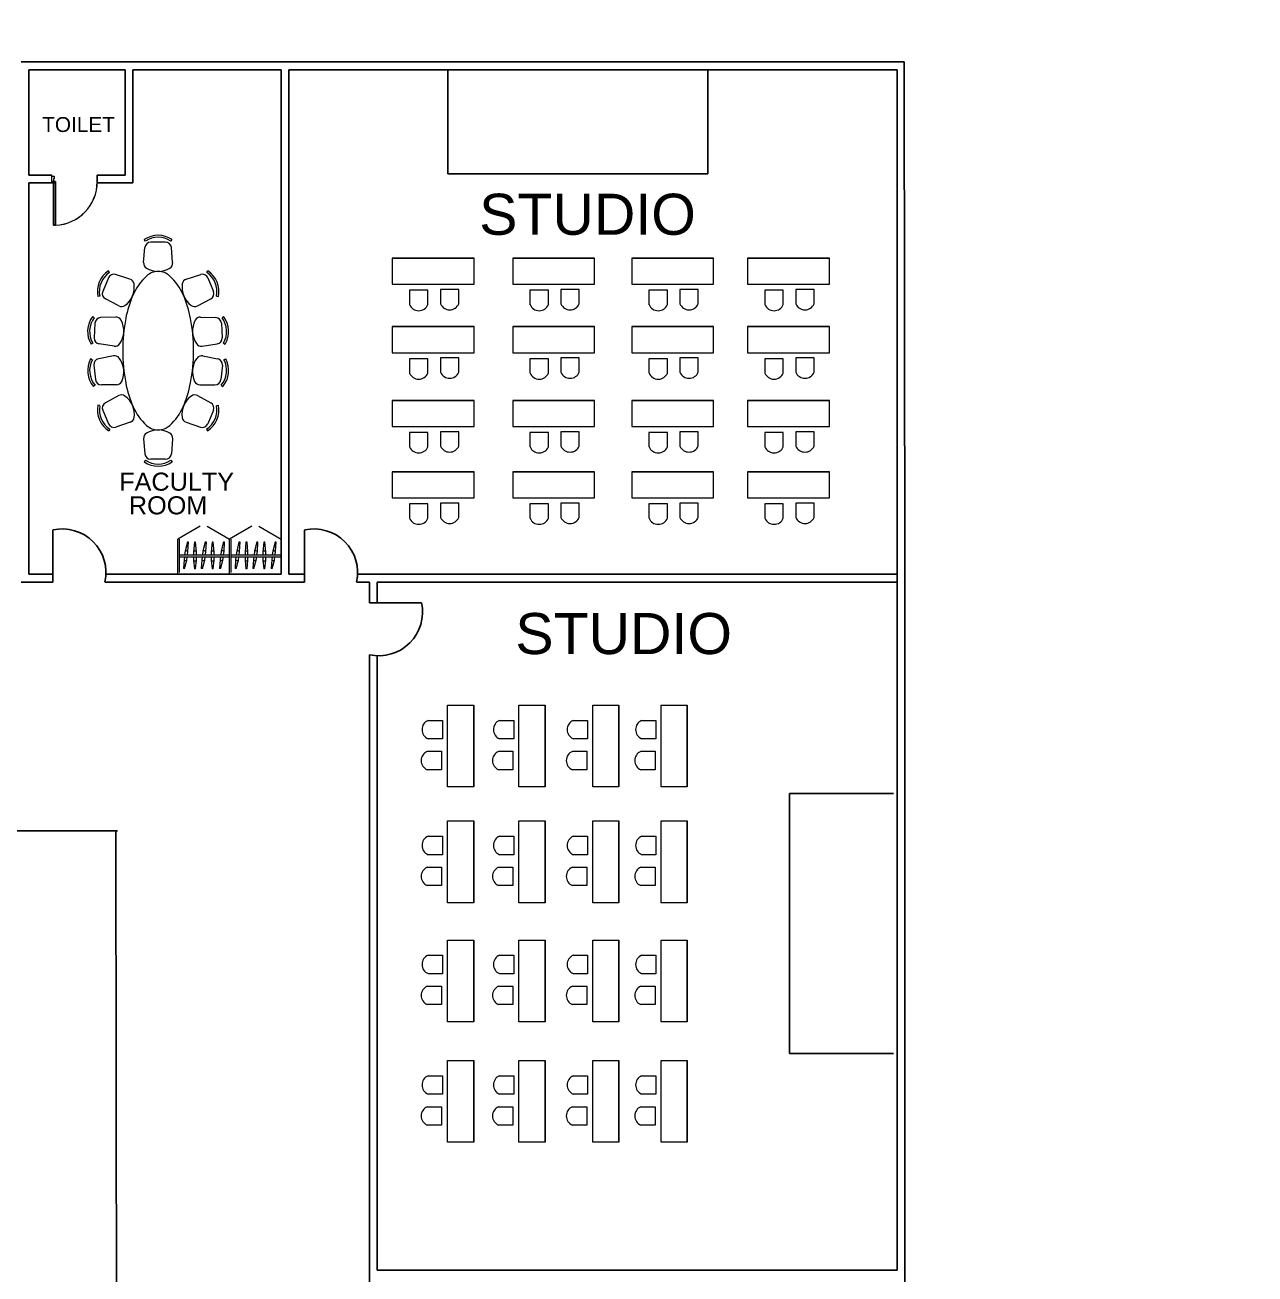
# Model space of a CAD drawing. Header units: millimetres. Extents: x 586 to 1010, y 369 to 668.
# Drawn here: x 726.99 to 750.65, y 551.94 to 575.96 of the extents above; entities that cross this region are included whole.
import ezdxf

# ---------------------------------------------------------------- set-up
doc = ezdxf.new("R2010")
doc.units = ezdxf.units.MM
doc.layers.add('block human', color=40, linetype='Continuous', transparency=0.75)
doc.layers.add('finiture', color=7, linetype='Continuous', lineweight=20)
doc.layers.add('plan line', color=7, linetype='Continuous', lineweight=15)
doc.styles.get("Standard").update_dxf_attribs({"font": 'arial.ttf'})

msp = doc.modelspace()

# ---------------------------------------------------------------- linework, layer by layer
at = {"lineweight": 25}
for p, q in [((726.912, 575.247), (743.899, 575.248)), ((727.062, 575.097), (728.912, 575.097)), ((727.062, 573.072), (727.062, 575.097)), ((727.062, 575.072), (727.062, 573.072)), ((728.912, 575.097), (728.912, 573.072)), ((729.062, 575.097), (731.912, 575.097)), ((729.062, 575.097), (729.062, 572.926)), ((731.912, 565.397), (731.912, 575.097)), ((731.912, 565.397), (731.912, 575.097)), ((732.062, 575.097), (743.762, 575.097)), ((732.062, 565.397), (732.062, 575.097)), ((743.762, 565.397), (743.762, 575.097)), ((743.912, 565.397), (743.899, 575.248)), ((727.505, 573.072), (727.062, 573.072)), ((727.576, 572.923), (727.062, 572.922)), ((727.062, 565.397), (727.062, 572.922)), ((728.912, 573.072), (728.376, 573.072)), ((728.376, 572.922), (728.376, 573.072)), ((729.062, 572.926), (728.376, 572.924)), ((727.525, 565.247), (727.525, 566.247)), ((732.365, 565.247), (732.365, 566.247)), ((726.912, 565.247), (727.525, 565.247)), ((727.062, 565.397), (727.525, 565.397)), ((728.525, 565.247), (732.365, 565.247)), ((728.544, 565.397), (731.912, 565.397)), ((733.365, 565.247), (733.613, 565.247)), ((733.613, 565.247), (733.613, 564.848)), ((733.762, 565.397), (743.762, 565.397)), ((733.762, 565.247), (743.762, 565.247)), ((733.763, 565.247), (733.763, 564.848)), ((743.763, 552.051), (743.763, 565.397)), ((743.913, 552.051), (743.913, 565.397)), ((733.613, 564.848), (734.613, 564.848)), ((733.613, 563.848), (733.613, 552.051)), ((733.763, 563.829), (733.763, 552.051)), ((722.218, 560.453), (728.764, 560.462)), ((733.763, 552.014), (743.763, 552.014))]:
    msp.add_line(p, q, dxfattribs=at)
for p, q in [((735.121, 575.097), (735.121, 573.097)), ((740.121, 573.097), (740.121, 575.097)), ((735.121, 573.097), (740.121, 573.097)), ((734.052, 571.474), (735.625, 571.474)), ((736.369, 571.474), (737.942, 571.474)), ((738.657, 571.474), (740.231, 571.474)), ((740.886, 571.474), (742.46, 571.474)), ((734.052, 570.158), (735.625, 570.158)), ((736.369, 570.158), (737.942, 570.158)), ((738.657, 570.158), (740.231, 570.158)), ((740.886, 570.158), (742.46, 570.158)), ((734.052, 568.739), (735.625, 568.739)), ((736.369, 568.739), (737.942, 568.739)), ((738.657, 568.739), (740.231, 568.739)), ((740.886, 568.739), (742.46, 568.739)), ((734.052, 567.366), (735.625, 567.366)), ((736.369, 567.366), (737.942, 567.366)), ((738.657, 567.366), (740.231, 567.366)), ((740.886, 567.366), (742.46, 567.366)), ((735.617, 561.306), (735.617, 562.879)), ((736.99, 561.306), (736.99, 562.879)), ((738.409, 561.306), (738.409, 562.879)), ((739.725, 561.306), (739.725, 562.879)), ((741.694, 556.178), (741.694, 561.178)), ((741.694, 561.178), (743.694, 561.178)), ((735.617, 559.077), (735.617, 560.651)), ((736.99, 559.077), (736.99, 560.651)), ((738.409, 559.077), (738.409, 560.651)), ((739.725, 559.077), (739.725, 560.651)), ((735.617, 556.789), (735.617, 558.362)), ((736.99, 556.789), (736.99, 558.362)), ((738.409, 556.789), (738.409, 558.362)), ((739.725, 556.789), (739.725, 558.362)), ((743.694, 556.178), (741.694, 556.178)), ((735.617, 554.472), (735.617, 556.045)), ((736.99, 554.472), (736.99, 556.045)), ((738.409, 554.472), (738.409, 556.045)), ((739.725, 554.472), (739.725, 556.045))]:
    msp.add_line(p, q)
for points in [[(732.062, 565.397), (732.365, 565.397)], [(733.384, 565.397), (737.754, 565.397)], [(728.737, 560.462), (728.756, 546.117)], [(733.613, 552.051), (733.613, 551.353)], [(733.763, 552.051), (733.763, 552.014)], [(743.763, 552.014), (743.763, 552.051)], [(743.895, 540.201), (743.913, 552.051)]]:
    msp.add_lwpolyline(points, dxfattribs=at)
for centre, start, end in [((727.706, 565.429), 347.4951, 102.5049), ((732.546, 565.429), 347.4951, 102.5049), ((733.795, 564.667), 257.4951, 12.5049)]:
    msp.add_arc(centre, 0.838, start, end, dxfattribs=at)
at = {"color": 254, "lineweight": 25}
for points in [[(671.712, 620.709), (706.735, 621.773), (754.26, 613.83), (814.661, 600.148), (855.757, 598.01), (895.067, 567.065), (920.01, 542.018), (952.008, 521.248), (977.223, 504.653), (979.635, 479.234), (986.344, 463.855), (988.798, 462.385)], [(654.944, 595.472), (670.267, 587.317), (714.302, 595.165), (787.089, 595.165), (819.394, 580.944), (821.03, 562.85), (813.491, 552.788), (808.734, 539.671), (796.407, 534.706), (791.022, 527.249), (791.022, 507.547), (797.301, 476.527), (814.975, 463.89), (836.148, 474.682), (874.022, 478.588), (885.729, 462.733), (863.004, 436.079), (845.789, 420.685), (845.104, 408.675)], [(639.207, 583.438), (644.727, 575.638), (657.796, 553.44), (668.404, 543.929), (682.518, 548.731), (692.984, 555.478), (711.934, 556.583), (734.346, 532.133), (750.593, 477.748), (754.137, 444.164), (776.466, 425.447), (782.617, 412.235)]]:
    msp.add_spline(points, degree=3, dxfattribs=at)
at = {"layer": 'block human', "lineweight": 25}
msp.add_line((731.912, 575.247), (731.912, 575.247), dxfattribs=at)
at = {"layer": 'finiture'}
for p, q in [((729.269, 571.39), (729.294, 571.678)), ((729.302, 571.801), (729.28, 571.832)), ((729.688, 571.782), (729.407, 571.782)), ((729.794, 571.801), (729.816, 571.832)), ((729.827, 571.39), (729.802, 571.678)), ((734.052, 571.474), (734.052, 570.972)), ((735.625, 570.972), (735.625, 571.474)), ((736.369, 571.474), (736.369, 570.972)), ((737.942, 570.972), (737.942, 571.474)), ((738.657, 571.474), (738.657, 570.972)), ((740.231, 570.972), (740.231, 571.474)), ((740.886, 571.474), (740.886, 570.972)), ((742.46, 570.972), (742.46, 571.474)), ((728.614, 571.199), (728.593, 571.231)), ((730.482, 571.199), (730.503, 571.231)), ((728.591, 571.094), (728.483, 570.835)), ((729.006, 571.071), (728.73, 571.159)), ((730.09, 571.071), (730.366, 571.159)), ((730.505, 571.094), (730.613, 570.835)), ((734.052, 570.972), (735.625, 570.972)), ((736.369, 570.972), (737.942, 570.972)), ((738.657, 570.972), (740.231, 570.972)), ((740.886, 570.972), (742.46, 570.972)), ((728.424, 570.744), (728.387, 570.737)), ((730.672, 570.744), (730.709, 570.737)), ((734.738, 570.856), (734.383, 570.856)), ((734.383, 570.856), (734.383, 570.58)), ((734.738, 570.58), (734.738, 570.856)), ((735.332, 570.872), (734.978, 570.872)), ((734.978, 570.872), (734.978, 570.596)), ((735.332, 570.596), (735.332, 570.872)), ((737.054, 570.856), (736.7, 570.856)), ((736.7, 570.856), (736.7, 570.58)), ((737.054, 570.58), (737.054, 570.856)), ((737.649, 570.872), (737.295, 570.872)), ((737.295, 570.872), (737.295, 570.596)), ((737.649, 570.596), (737.649, 570.872)), ((739.343, 570.856), (738.989, 570.856)), ((738.989, 570.856), (738.989, 570.58)), ((739.343, 570.58), (739.343, 570.856)), ((739.937, 570.872), (739.583, 570.872)), ((739.583, 570.872), (739.583, 570.596)), ((739.937, 570.596), (739.937, 570.872)), ((741.572, 570.856), (741.218, 570.856)), ((741.218, 570.856), (741.218, 570.58)), ((741.572, 570.58), (741.572, 570.856)), ((742.166, 570.872), (741.812, 570.872)), ((741.812, 570.872), (741.812, 570.596)), ((742.166, 570.596), (742.166, 570.872)), ((728.791, 570.556), (728.535, 570.69)), ((730.305, 570.556), (730.561, 570.69)), ((728.319, 570.33), (728.289, 570.353)), ((728.332, 570.223), (728.317, 569.943)), ((728.731, 570.341), (728.442, 570.331)), ((730.365, 570.341), (730.654, 570.331)), ((730.764, 570.223), (730.779, 569.943)), ((730.777, 570.33), (730.807, 570.353)), ((734.052, 570.158), (734.052, 569.656)), ((735.625, 569.656), (735.625, 570.158)), ((736.369, 570.158), (736.369, 569.656)), ((737.942, 569.656), (737.942, 570.158)), ((738.657, 570.158), (738.657, 569.656)), ((740.231, 569.656), (740.231, 570.158)), ((740.886, 570.158), (740.886, 569.656)), ((742.46, 569.656), (742.46, 570.158)), ((728.293, 569.838), (728.26, 569.818)), ((728.701, 569.784), (728.415, 569.824)), ((730.394, 569.784), (730.681, 569.824)), ((730.803, 569.838), (730.836, 569.818)), ((728.282, 569.521), (728.249, 569.539)), ((728.688, 569.596), (728.404, 569.541)), ((730.408, 569.596), (730.692, 569.541)), ((730.814, 569.521), (730.847, 569.539)), ((734.052, 569.656), (735.625, 569.656)), ((734.738, 569.54), (734.383, 569.54)), ((734.383, 569.54), (734.383, 569.265)), ((734.738, 569.265), (734.738, 569.54)), ((735.332, 569.556), (734.978, 569.556)), ((734.978, 569.556), (734.978, 569.281)), ((735.332, 569.281), (735.332, 569.556)), ((736.369, 569.656), (737.942, 569.656)), ((737.054, 569.54), (736.7, 569.54)), ((736.7, 569.54), (736.7, 569.265)), ((737.054, 569.265), (737.054, 569.54)), ((737.649, 569.556), (737.295, 569.556)), ((737.295, 569.556), (737.295, 569.281)), ((737.649, 569.281), (737.649, 569.556)), ((738.657, 569.656), (740.231, 569.656)), ((739.343, 569.54), (738.989, 569.54)), ((738.989, 569.54), (738.989, 569.265)), ((739.343, 569.265), (739.343, 569.54)), ((739.937, 569.556), (739.583, 569.556)), ((739.583, 569.556), (739.583, 569.281)), ((739.937, 569.281), (739.937, 569.556)), ((740.886, 569.656), (742.46, 569.656)), ((741.572, 569.54), (741.218, 569.54)), ((741.218, 569.54), (741.218, 569.265)), ((741.572, 569.265), (741.572, 569.54)), ((742.166, 569.556), (741.812, 569.556)), ((741.812, 569.556), (741.812, 569.281)), ((742.166, 569.281), (742.166, 569.556)), ((728.312, 569.417), (728.342, 569.138)), ((730.784, 569.417), (730.754, 569.138)), ((728.334, 569.03), (728.305, 569.006)), ((728.746, 569.041), (728.457, 569.036)), ((730.35, 569.041), (730.639, 569.036)), ((730.762, 569.03), (730.791, 569.006)), ((728.789, 568.831), (728.534, 568.694)), ((730.307, 568.831), (730.562, 568.694)), ((728.424, 568.638), (728.387, 568.646)), ((728.484, 568.549), (728.595, 568.29)), ((730.612, 568.549), (730.501, 568.29)), ((730.672, 568.638), (730.709, 568.646)), ((734.052, 568.739), (734.052, 568.237)), ((735.625, 568.237), (735.625, 568.739)), ((736.369, 568.739), (736.369, 568.237)), ((737.942, 568.237), (737.942, 568.739)), ((738.657, 568.739), (738.657, 568.237)), ((740.231, 568.237), (740.231, 568.739)), ((740.886, 568.739), (740.886, 568.237)), ((742.46, 568.237), (742.46, 568.739)), ((729.01, 568.318), (728.735, 568.227)), ((730.086, 568.318), (730.361, 568.227)), ((728.619, 568.186), (728.599, 568.154)), ((730.477, 568.186), (730.497, 568.154)), ((734.052, 568.237), (735.625, 568.237)), ((734.738, 568.121), (734.383, 568.121)), ((734.383, 568.121), (734.383, 567.846)), ((734.738, 567.846), (734.738, 568.121)), ((735.332, 568.137), (734.978, 568.137)), ((734.978, 568.137), (734.978, 567.862)), ((735.332, 567.862), (735.332, 568.137)), ((736.369, 568.237), (737.942, 568.237)), ((737.054, 568.121), (736.7, 568.121)), ((736.7, 568.121), (736.7, 567.846)), ((737.054, 567.846), (737.054, 568.121)), ((737.649, 568.137), (737.295, 568.137)), ((737.295, 568.137), (737.295, 567.862)), ((737.649, 567.862), (737.649, 568.137)), ((738.657, 568.237), (740.231, 568.237)), ((739.343, 568.121), (738.989, 568.121)), ((738.989, 568.121), (738.989, 567.846)), ((739.343, 567.846), (739.343, 568.121)), ((739.937, 568.137), (739.583, 568.137)), ((739.583, 568.137), (739.583, 567.862)), ((739.937, 567.862), (739.937, 568.137)), ((740.886, 568.237), (742.46, 568.237)), ((741.572, 568.121), (741.218, 568.121)), ((741.218, 568.121), (741.218, 567.846)), ((741.572, 567.846), (741.572, 568.121)), ((742.166, 568.137), (741.812, 568.137)), ((741.812, 568.137), (741.812, 567.862)), ((742.166, 567.862), (742.166, 568.137)), ((729.269, 568), (729.294, 567.712)), ((729.827, 568), (729.802, 567.712)), ((729.302, 567.589), (729.28, 567.558)), ((729.688, 567.608), (729.407, 567.608)), ((729.794, 567.589), (729.816, 567.558)), ((734.052, 567.366), (734.052, 566.864)), ((735.625, 566.864), (735.625, 567.366)), ((736.369, 567.366), (736.369, 566.864)), ((737.942, 566.864), (737.942, 567.366)), ((738.657, 567.366), (738.657, 566.864)), ((740.231, 566.864), (740.231, 567.366)), ((740.886, 567.366), (740.886, 566.864)), ((742.46, 566.864), (742.46, 567.366)), ((734.052, 566.864), (735.625, 566.864)), ((736.369, 566.864), (737.942, 566.864)), ((738.657, 566.864), (740.231, 566.864)), ((740.886, 566.864), (742.46, 566.864)), ((734.738, 566.748), (734.383, 566.748)), ((734.383, 566.748), (734.383, 566.472)), ((734.738, 566.472), (734.738, 566.748)), ((735.332, 566.764), (734.978, 566.764)), ((734.978, 566.764), (734.978, 566.489)), ((735.332, 566.489), (735.332, 566.764)), ((737.054, 566.748), (736.7, 566.748)), ((736.7, 566.748), (736.7, 566.472)), ((737.054, 566.472), (737.054, 566.748)), ((737.649, 566.764), (737.295, 566.764)), ((737.295, 566.764), (737.295, 566.489)), ((737.649, 566.489), (737.649, 566.764)), ((739.343, 566.748), (738.989, 566.748)), ((738.989, 566.748), (738.989, 566.472)), ((739.343, 566.472), (739.343, 566.748)), ((739.937, 566.764), (739.583, 566.764)), ((739.583, 566.764), (739.583, 566.489)), ((739.937, 566.489), (739.937, 566.764)), ((741.572, 566.748), (741.218, 566.748)), ((741.218, 566.748), (741.218, 566.472)), ((741.572, 566.472), (741.572, 566.748)), ((742.166, 566.764), (741.812, 566.764)), ((741.812, 566.764), (741.812, 566.489)), ((742.166, 566.489), (742.166, 566.764)), ((730.357, 566.318), (729.927, 566.07)), ((730.49, 566.318), (730.919, 566.07)), ((731.349, 566.318), (730.919, 566.07)), ((731.482, 566.318), (731.912, 566.07)), ((729.927, 565.397), (729.927, 566.07)), ((729.96, 565.431), (729.96, 566.07)), ((730.11, 566.016), (730.067, 565.839)), ((730.132, 566.013), (730.11, 566.016)), ((730.121, 565.832), (730.132, 566.013)), ((730.244, 566.011), (730.228, 565.83)), ((730.266, 566.011), (730.244, 566.011)), ((730.283, 565.83), (730.266, 566.011)), ((730.453, 566.016), (730.409, 565.839)), ((730.475, 566.013), (730.453, 566.016)), ((730.464, 565.832), (730.475, 566.013)), ((730.586, 566.011), (730.57, 565.83)), ((730.609, 566.011), (730.586, 566.011)), ((730.625, 565.83), (730.609, 566.011)), ((730.804, 566.016), (730.76, 565.839)), ((730.826, 566.013), (730.804, 566.016)), ((730.815, 565.832), (730.826, 566.013)), ((730.919, 565.397), (730.919, 566.07)), ((730.919, 565.397), (730.919, 566.07)), ((730.952, 565.431), (730.952, 566.07)), ((731.102, 566.016), (731.059, 565.839)), ((731.124, 566.013), (731.102, 566.016)), ((731.113, 565.832), (731.124, 566.013)), ((731.236, 566.011), (731.22, 565.83)), ((731.258, 566.011), (731.236, 566.011)), ((731.275, 565.83), (731.258, 566.011)), ((731.445, 566.016), (731.401, 565.839)), ((731.467, 566.013), (731.445, 566.016)), ((731.456, 565.832), (731.467, 566.013)), ((731.579, 566.011), (731.562, 565.83)), ((731.601, 566.011), (731.579, 566.011)), ((731.617, 565.83), (731.601, 566.011)), ((731.796, 566.016), (731.752, 565.839)), ((731.818, 566.013), (731.796, 566.016)), ((731.807, 565.832), (731.818, 566.013)), ((731.912, 565.397), (731.912, 566.07)), ((729.96, 565.772), (730.919, 565.772)), ((729.96, 565.728), (730.919, 565.728)), ((730.046, 565.675), (730.035, 565.509)), ((730.053, 565.728), (730.046, 565.675)), ((730.057, 565.507), (730.101, 565.668)), ((730.067, 565.839), (730.058, 565.772)), ((730.101, 565.668), (730.108, 565.728)), ((730.114, 565.772), (730.121, 565.832)), ((730.228, 565.83), (730.228, 565.772)), ((730.228, 565.723), (730.228, 565.665)), ((730.228, 565.665), (730.244, 565.5)), ((730.266, 565.5), (730.283, 565.665)), ((730.283, 565.772), (730.283, 565.83)), ((730.283, 565.665), (730.283, 565.728)), ((730.388, 565.675), (730.377, 565.509)), ((730.395, 565.728), (730.388, 565.675)), ((730.399, 565.507), (730.443, 565.668)), ((730.409, 565.839), (730.401, 565.772)), ((730.443, 565.668), (730.451, 565.728)), ((730.456, 565.772), (730.464, 565.832)), ((730.57, 565.83), (730.57, 565.772)), ((730.57, 565.728), (730.57, 565.665)), ((730.57, 565.665), (730.586, 565.5)), ((730.609, 565.5), (730.625, 565.665)), ((730.625, 565.772), (730.625, 565.83)), ((730.625, 565.665), (730.625, 565.728)), ((730.74, 565.675), (730.729, 565.509)), ((730.746, 565.728), (730.74, 565.675)), ((730.751, 565.507), (730.795, 565.668)), ((730.76, 565.839), (730.752, 565.772)), ((730.795, 565.668), (730.802, 565.728)), ((730.808, 565.772), (730.815, 565.832)), ((730.952, 565.772), (731.912, 565.772)), ((730.952, 565.728), (731.912, 565.728)), ((731.038, 565.675), (731.027, 565.509)), ((731.045, 565.728), (731.038, 565.675)), ((731.049, 565.507), (731.093, 565.668)), ((731.059, 565.839), (731.05, 565.772)), ((731.093, 565.668), (731.1, 565.728)), ((731.106, 565.772), (731.113, 565.832)), ((731.22, 565.83), (731.22, 565.772)), ((731.22, 565.723), (731.22, 565.665)), ((731.22, 565.665), (731.236, 565.5)), ((731.258, 565.5), (731.275, 565.665)), ((731.275, 565.772), (731.275, 565.83)), ((731.275, 565.665), (731.275, 565.728)), ((731.381, 565.675), (731.37, 565.509)), ((731.387, 565.728), (731.381, 565.675)), ((731.391, 565.507), (731.435, 565.668)), ((731.401, 565.839), (731.393, 565.772)), ((731.435, 565.668), (731.443, 565.728)), ((731.448, 565.772), (731.456, 565.832)), ((731.562, 565.83), (731.562, 565.772)), ((731.562, 565.728), (731.562, 565.665)), ((731.562, 565.665), (731.579, 565.5)), ((731.601, 565.5), (731.617, 565.665)), ((731.617, 565.772), (731.617, 565.83)), ((731.617, 565.665), (731.617, 565.728)), ((731.732, 565.675), (731.721, 565.509)), ((731.739, 565.728), (731.732, 565.675)), ((731.743, 565.507), (731.787, 565.668)), ((731.752, 565.839), (731.744, 565.772)), ((731.787, 565.668), (731.794, 565.728)), ((731.8, 565.772), (731.807, 565.832)), ((730.057, 565.507), (730.035, 565.509)), ((730.266, 565.5), (730.244, 565.5)), ((730.399, 565.507), (730.377, 565.509)), ((730.609, 565.5), (730.586, 565.5)), ((730.751, 565.507), (730.729, 565.509)), ((731.049, 565.507), (731.027, 565.509)), ((731.258, 565.5), (731.236, 565.5)), ((731.391, 565.507), (731.37, 565.509)), ((731.601, 565.5), (731.579, 565.5)), ((731.743, 565.507), (731.721, 565.509)), ((735.115, 561.306), (735.115, 562.879)), ((735.115, 562.879), (735.617, 562.879)), ((736.488, 561.306), (736.488, 562.879)), ((736.488, 562.879), (736.99, 562.879)), ((737.908, 561.306), (737.908, 562.879)), ((737.908, 562.879), (738.409, 562.879)), ((739.223, 561.306), (739.223, 562.879)), ((739.223, 562.879), (739.725, 562.879)), ((734.74, 562.586), (735.015, 562.586)), ((735.015, 562.586), (735.015, 562.232)), ((736.113, 562.586), (736.388, 562.586)), ((736.388, 562.586), (736.388, 562.232)), ((737.532, 562.586), (737.808, 562.586)), ((737.808, 562.586), (737.808, 562.232)), ((738.848, 562.586), (739.123, 562.586)), ((739.123, 562.586), (739.123, 562.232)), ((735.015, 562.232), (734.74, 562.232)), ((736.388, 562.232), (736.113, 562.232)), ((737.808, 562.232), (737.532, 562.232)), ((739.123, 562.232), (738.848, 562.232)), ((734.723, 561.992), (734.999, 561.992)), ((734.999, 561.992), (734.999, 561.637)), ((736.097, 561.992), (736.372, 561.992)), ((736.372, 561.992), (736.372, 561.637)), ((737.516, 561.992), (737.791, 561.992)), ((737.791, 561.992), (737.791, 561.637)), ((738.831, 561.992), (739.107, 561.992)), ((739.107, 561.992), (739.107, 561.637)), ((734.999, 561.637), (734.723, 561.637)), ((736.372, 561.637), (736.097, 561.637)), ((737.791, 561.637), (737.516, 561.637)), ((739.107, 561.637), (738.831, 561.637)), ((735.617, 561.306), (735.115, 561.306)), ((736.99, 561.306), (736.488, 561.306)), ((738.409, 561.306), (737.908, 561.306)), ((739.725, 561.306), (739.223, 561.306)), ((735.115, 559.077), (735.115, 560.651)), ((735.115, 560.651), (735.617, 560.651)), ((736.488, 559.077), (736.488, 560.651)), ((736.488, 560.651), (736.99, 560.651)), ((737.908, 559.077), (737.908, 560.651)), ((737.908, 560.651), (738.409, 560.651)), ((739.223, 559.077), (739.223, 560.651)), ((739.223, 560.651), (739.725, 560.651)), ((734.74, 560.357), (735.015, 560.357)), ((735.015, 560.357), (735.015, 560.003)), ((736.113, 560.357), (736.388, 560.357)), ((736.388, 560.357), (736.388, 560.003)), ((737.532, 560.357), (737.808, 560.357)), ((737.808, 560.357), (737.808, 560.003)), ((738.848, 560.357), (739.123, 560.357)), ((739.123, 560.357), (739.123, 560.003)), ((735.015, 560.003), (734.74, 560.003)), ((736.388, 560.003), (736.113, 560.003)), ((737.808, 560.003), (737.532, 560.003)), ((739.123, 560.003), (738.848, 560.003)), ((734.723, 559.763), (734.999, 559.763)), ((734.999, 559.763), (734.999, 559.409)), ((736.097, 559.763), (736.372, 559.763)), ((736.372, 559.763), (736.372, 559.409)), ((737.516, 559.763), (737.791, 559.763)), ((737.791, 559.763), (737.791, 559.409)), ((738.831, 559.763), (739.107, 559.763)), ((739.107, 559.763), (739.107, 559.409)), ((734.999, 559.409), (734.723, 559.409)), ((736.372, 559.409), (736.097, 559.409)), ((737.791, 559.409), (737.516, 559.409)), ((739.107, 559.409), (738.831, 559.409)), ((735.617, 559.077), (735.115, 559.077)), ((736.99, 559.077), (736.488, 559.077)), ((738.409, 559.077), (737.908, 559.077)), ((739.725, 559.077), (739.223, 559.077)), ((735.115, 556.789), (735.115, 558.362)), ((735.115, 558.362), (735.617, 558.362)), ((736.488, 556.789), (736.488, 558.362)), ((736.488, 558.362), (736.99, 558.362)), ((737.908, 556.789), (737.908, 558.362)), ((737.908, 558.362), (738.409, 558.362)), ((739.223, 556.789), (739.223, 558.362)), ((739.223, 558.362), (739.725, 558.362)), ((734.74, 558.069), (735.015, 558.069)), ((735.015, 558.069), (735.015, 557.715)), ((736.113, 558.069), (736.388, 558.069)), ((736.388, 558.069), (736.388, 557.715)), ((737.532, 558.069), (737.808, 558.069)), ((737.808, 558.069), (737.808, 557.715)), ((738.848, 558.069), (739.123, 558.069)), ((739.123, 558.069), (739.123, 557.715)), ((735.015, 557.715), (734.74, 557.715)), ((736.388, 557.715), (736.113, 557.715)), ((737.808, 557.715), (737.532, 557.715)), ((739.123, 557.715), (738.848, 557.715)), ((734.723, 557.474), (734.999, 557.474)), ((734.999, 557.474), (734.999, 557.12)), ((736.097, 557.474), (736.372, 557.474)), ((736.372, 557.474), (736.372, 557.12)), ((737.516, 557.474), (737.791, 557.474)), ((737.791, 557.474), (737.791, 557.12)), ((738.831, 557.474), (739.107, 557.474)), ((739.107, 557.474), (739.107, 557.12)), ((734.999, 557.12), (734.723, 557.12)), ((736.372, 557.12), (736.097, 557.12)), ((737.791, 557.12), (737.516, 557.12)), ((739.107, 557.12), (738.831, 557.12)), ((735.617, 556.789), (735.115, 556.789)), ((736.99, 556.789), (736.488, 556.789)), ((738.409, 556.789), (737.908, 556.789)), ((739.725, 556.789), (739.223, 556.789)), ((735.115, 554.472), (735.115, 556.045)), ((735.115, 556.045), (735.617, 556.045)), ((736.488, 554.472), (736.488, 556.045)), ((736.488, 556.045), (736.99, 556.045)), ((737.908, 554.472), (737.908, 556.045)), ((737.908, 556.045), (738.409, 556.045)), ((739.223, 554.472), (739.223, 556.045)), ((739.223, 556.045), (739.725, 556.045)), ((734.74, 555.752), (735.015, 555.752)), ((735.015, 555.752), (735.015, 555.398)), ((736.113, 555.752), (736.388, 555.752)), ((736.388, 555.752), (736.388, 555.398)), ((737.532, 555.752), (737.808, 555.752)), ((737.808, 555.752), (737.808, 555.398)), ((738.848, 555.752), (739.123, 555.752)), ((739.123, 555.752), (739.123, 555.398)), ((735.015, 555.398), (734.74, 555.398)), ((736.388, 555.398), (736.113, 555.398)), ((737.808, 555.398), (737.532, 555.398)), ((739.123, 555.398), (738.848, 555.398)), ((734.723, 555.157), (734.999, 555.157)), ((734.999, 555.157), (734.999, 554.803)), ((736.097, 555.157), (736.372, 555.157)), ((736.372, 555.157), (736.372, 554.803)), ((737.516, 555.157), (737.791, 555.157)), ((737.791, 555.157), (737.791, 554.803)), ((738.831, 555.157), (739.107, 555.157)), ((739.107, 555.157), (739.107, 554.803)), ((734.999, 554.803), (734.723, 554.803)), ((736.372, 554.803), (736.097, 554.803)), ((737.791, 554.803), (737.516, 554.803)), ((739.107, 554.803), (738.831, 554.803)), ((735.617, 554.472), (735.115, 554.472)), ((736.99, 554.472), (736.488, 554.472)), ((738.409, 554.472), (737.908, 554.472)), ((739.725, 554.472), (739.223, 554.472))]:
    msp.add_line(p, q, dxfattribs=at)
for centre, radius, start, end in [((729.548, 571.441), 0.474, 55.6197, 124.3803), ((729.407, 571.668), 0.114, 90, 175.0303), ((729.548, 571.441), 0.436, 55.6197, 124.3803), ((729.688, 571.668), 0.114, 4.9697, 90), ((728.852, 570.833), 0.474, 122.9883, 191.749), ((728.852, 570.833), 0.436, 122.9883, 191.749), ((729.382, 571.38), 0.114, 175.0303, 238.407), ((729.548, 571.649), 0.43, 238.407, 301.593), ((729.548, 570.889), 0.33, 90, 132.8658), ((729.548, 570.889), 0.33, 47.1342, 90), ((729.714, 571.38), 0.114, 301.593, 4.9697), ((730.244, 570.833), 0.436, 348.251, 57.0117), ((730.244, 570.833), 0.474, 348.251, 57.0117), ((728.696, 571.05), 0.114, 72.3384, 157.3686), ((728.659, 570.913), 0.43, 305.7756, 8.9617), ((728.971, 570.963), 0.114, 8.9617, 72.3384), ((730.073, 570.324), 1.101, 132.8658, 155.9497), ((729.023, 570.324), 1.101, 24.0503, 47.1342), ((730.437, 570.913), 0.43, 171.0383, 234.2244), ((730.125, 570.963), 0.114, 107.6616, 171.0383), ((730.4, 571.05), 0.114, 22.6314, 107.6616), ((728.588, 570.791), 0.114, 157.3686, 242.3989), ((730.922, 569.945), 2.032, 155.9497, 169.5268), ((728.174, 569.945), 2.032, 10.4732, 24.0503), ((730.508, 570.791), 0.114, 297.6011, 22.6314), ((728.844, 570.657), 0.114, 242.3989, 305.7756), ((730.252, 570.657), 0.114, 234.2244, 297.6011), ((734.56, 570.656), 0.192, 203.0497, 336.9503), ((735.155, 570.672), 0.192, 203.0497, 336.9503), ((736.877, 570.656), 0.192, 203.0497, 336.9503), ((737.472, 570.672), 0.192, 203.0497, 336.9503), ((739.166, 570.656), 0.192, 203.0497, 336.9503), ((739.76, 570.672), 0.192, 203.0497, 336.9503), ((741.395, 570.656), 0.192, 203.0497, 336.9503), ((741.989, 570.672), 0.192, 203.0497, 336.9503), ((728.665, 570.065), 0.474, 142.577, 211.3377), ((728.665, 570.065), 0.436, 142.577, 211.3377), ((728.446, 570.217), 0.114, 91.9271, 176.9573), ((728.735, 570.227), 0.114, 28.5504, 91.9271), ((728.457, 570.076), 0.43, 325.3643, 28.5504), ((732.275, 569.695), 3.408, 169.5268, 180), ((726.821, 569.695), 3.408, 0, 10.4732), ((730.639, 570.076), 0.43, 151.4496, 214.6357), ((730.361, 570.227), 0.114, 88.0729, 151.4496), ((730.65, 570.217), 0.114, 3.0427, 88.0729), ((730.43, 570.065), 0.436, 328.6623, 37.423), ((730.43, 570.065), 0.474, 328.6623, 37.423), ((728.431, 569.937), 0.114, 176.9573, 261.9876), ((728.717, 569.896), 0.114, 261.9876, 325.3643), ((730.379, 569.896), 0.114, 214.6357, 278.0124), ((730.665, 569.937), 0.114, 278.0124, 3.0427), ((728.666, 569.313), 0.474, 151.656, 220.4166), ((728.666, 569.313), 0.436, 151.656, 220.4166), ((728.425, 569.429), 0.114, 101.006, 186.0363), ((728.709, 569.484), 0.114, 37.6293, 101.006), ((728.459, 569.291), 0.43, 334.4433, 37.6293), ((732.275, 569.695), 3.408, 180, 190.4732), ((726.821, 569.695), 3.408, 349.5268, 0), ((730.637, 569.291), 0.43, 142.3707, 205.5567), ((730.387, 569.484), 0.114, 78.994, 142.3707), ((730.671, 569.429), 0.114, 353.9637, 78.994), ((730.43, 569.313), 0.436, 319.5834, 28.344), ((730.43, 569.313), 0.474, 319.5834, 28.344), ((734.56, 569.34), 0.192, 203.0497, 336.9503), ((735.155, 569.356), 0.192, 203.0497, 336.9503), ((736.877, 569.34), 0.192, 203.0497, 336.9503), ((737.472, 569.356), 0.192, 203.0497, 336.9503), ((739.166, 569.34), 0.192, 203.0497, 336.9503), ((739.76, 569.356), 0.192, 203.0497, 336.9503), ((741.395, 569.34), 0.192, 203.0497, 336.9503), ((741.989, 569.356), 0.192, 203.0497, 336.9503), ((728.455, 569.15), 0.114, 186.0363, 271.0666), ((728.744, 569.155), 0.114, 271.0666, 334.4433), ((730.922, 569.445), 2.032, 190.4732, 204.0503), ((728.174, 569.445), 2.032, 335.9497, 349.5268), ((730.352, 569.155), 0.114, 205.5567, 268.9334), ((730.641, 569.15), 0.114, 268.9334, 353.9637), ((728.843, 568.73), 0.114, 54.8741, 118.2508), ((728.661, 568.472), 0.43, 351.688, 54.8741), ((730.435, 568.472), 0.43, 125.1259, 188.312), ((730.253, 568.73), 0.114, 61.7492, 125.1259), ((728.853, 568.554), 0.474, 168.9007, 237.6614), ((728.853, 568.554), 0.436, 168.9007, 237.6614), ((728.588, 568.594), 0.114, 118.2508, 203.281), ((730.073, 569.066), 1.101, 204.0503, 227.1342), ((729.023, 569.066), 1.101, 312.8658, 335.9497), ((730.243, 568.554), 0.436, 302.3386, 11.0993), ((730.243, 568.554), 0.474, 302.3386, 11.0993), ((730.508, 568.594), 0.114, 336.719, 61.7492), ((728.974, 568.426), 0.114, 288.3113, 351.688), ((730.122, 568.426), 0.114, 188.312, 251.6887), ((728.699, 568.335), 0.114, 203.281, 288.3113), ((729.382, 568.01), 0.114, 121.593, 184.9697), ((729.548, 568.501), 0.33, 227.1342, 270), ((729.548, 567.741), 0.43, 58.407, 121.593), ((729.548, 568.501), 0.33, 270, 312.8658), ((729.714, 568.01), 0.114, 355.0303, 58.407), ((730.397, 568.335), 0.114, 251.6887, 336.719), ((734.56, 567.921), 0.192, 203.0497, 336.9503), ((735.155, 567.937), 0.192, 203.0497, 336.9503), ((736.877, 567.921), 0.192, 203.0497, 336.9503), ((737.472, 567.937), 0.192, 203.0497, 336.9503), ((739.166, 567.921), 0.192, 203.0497, 336.9503), ((739.76, 567.937), 0.192, 203.0497, 336.9503), ((741.395, 567.921), 0.192, 203.0497, 336.9503), ((741.989, 567.937), 0.192, 203.0497, 336.9503), ((729.407, 567.722), 0.114, 184.9697, 270), ((729.548, 567.949), 0.436, 235.6197, 304.3803), ((729.688, 567.722), 0.114, 270, 355.0303), ((729.548, 567.949), 0.474, 235.6197, 304.3803), ((734.56, 566.548), 0.192, 203.0497, 336.9503), ((735.155, 566.564), 0.192, 203.0497, 336.9503), ((736.877, 566.548), 0.192, 203.0497, 336.9503), ((737.472, 566.564), 0.192, 203.0497, 336.9503), ((739.166, 566.548), 0.192, 203.0497, 336.9503), ((739.76, 566.564), 0.192, 203.0497, 336.9503), ((741.395, 566.548), 0.192, 203.0497, 336.9503), ((741.989, 566.564), 0.192, 203.0497, 336.9503), ((730.077, 565.7), 0.04, 219.2745, 306.4801), ((730.09, 565.807), 0.04, 39.2745, 126.4801), ((730.255, 565.802), 0.04, 46.3972, 133.6028), ((730.255, 565.694), 0.04, 226.3972, 313.6028), ((730.419, 565.7), 0.04, 219.2745, 306.4801), ((730.433, 565.807), 0.04, 39.2745, 126.4801), ((730.598, 565.802), 0.04, 46.3972, 133.6028), ((730.598, 565.694), 0.04, 226.3972, 313.6028), ((730.771, 565.7), 0.04, 219.2745, 306.4801), ((730.784, 565.807), 0.04, 39.2745, 126.4801), ((731.069, 565.7), 0.04, 219.2745, 306.4801), ((731.082, 565.807), 0.04, 39.2745, 126.4801), ((731.247, 565.802), 0.04, 46.3972, 133.6028), ((731.247, 565.694), 0.04, 226.3972, 313.6028), ((731.411, 565.7), 0.04, 219.2745, 306.4801), ((731.425, 565.807), 0.04, 39.2745, 126.4801), ((731.59, 565.802), 0.04, 46.3972, 133.6028), ((731.59, 565.694), 0.04, 226.3972, 313.6028), ((731.763, 565.7), 0.04, 219.2745, 306.4801), ((731.776, 565.807), 0.04, 39.2745, 126.4801), ((734.815, 562.409), 0.192, 113.0497, 246.9503), ((736.188, 562.409), 0.192, 113.0497, 246.9503), ((737.607, 562.409), 0.192, 113.0497, 246.9503), ((738.923, 562.409), 0.192, 113.0497, 246.9503), ((734.799, 561.814), 0.192, 113.0497, 246.9503), ((736.172, 561.814), 0.192, 113.0497, 246.9503), ((737.591, 561.814), 0.192, 113.0497, 246.9503), ((738.907, 561.814), 0.192, 113.0497, 246.9503), ((734.815, 560.18), 0.192, 113.0497, 246.9503), ((736.188, 560.18), 0.192, 113.0497, 246.9503), ((737.607, 560.18), 0.192, 113.0497, 246.9503), ((738.923, 560.18), 0.192, 113.0497, 246.9503), ((734.799, 559.586), 0.192, 113.0497, 246.9503), ((736.172, 559.586), 0.192, 113.0497, 246.9503), ((737.591, 559.586), 0.192, 113.0497, 246.9503), ((738.907, 559.586), 0.192, 113.0497, 246.9503), ((734.815, 557.892), 0.192, 113.0497, 246.9503), ((736.188, 557.892), 0.192, 113.0497, 246.9503), ((737.607, 557.892), 0.192, 113.0497, 246.9503), ((738.923, 557.892), 0.192, 113.0497, 246.9503), ((734.799, 557.297), 0.192, 113.0497, 246.9503), ((736.172, 557.297), 0.192, 113.0497, 246.9503), ((737.591, 557.297), 0.192, 113.0497, 246.9503), ((738.907, 557.297), 0.192, 113.0497, 246.9503), ((734.815, 555.575), 0.192, 113.0497, 246.9503), ((736.188, 555.575), 0.192, 113.0497, 246.9503), ((737.607, 555.575), 0.192, 113.0497, 246.9503), ((738.923, 555.575), 0.192, 113.0497, 246.9503), ((734.799, 554.98), 0.192, 113.0497, 246.9503), ((736.172, 554.98), 0.192, 113.0497, 246.9503), ((737.591, 554.98), 0.192, 113.0497, 246.9503), ((738.907, 554.98), 0.192, 113.0497, 246.9503)]:
    msp.add_arc(centre, radius, start, end, dxfattribs=at)
at = {"layer": 'plan line'}
for p, q in [((727.505, 572.922), (727.505, 573.072)), ((727.506, 573.049), (727.546, 573.049)), ((727.536, 572.949), (727.506, 572.949)), ((727.536, 572.949), (727.535, 572.109)), ((727.546, 572.999), (727.536, 572.999)), ((727.536, 572.999), (727.536, 572.949)), ((727.576, 572.949), (727.536, 572.949)), ((727.546, 573.049), (727.546, 572.999)), ((727.575, 572.109), (727.576, 572.949)), ((727.535, 572.109), (727.575, 572.109))]:
    msp.add_line(p, q, dxfattribs=at)
msp.add_lwpolyline([(727.506, 573.049), (727.546, 573.049), (727.546, 572.999), (727.536, 572.999), (727.536, 572.949), (727.506, 572.949)], dxfattribs=at)
msp.add_lwpolyline([(727.536, 572.949), (727.576, 572.949), (727.575, 572.109), (727.535, 572.109)], close=True, dxfattribs=at)
msp.add_lwpolyline([(727.575, 572.109, 0.403785), (728.376, 572.947)], format="xyb", dxfattribs=at)
msp.add_arc((727.541, 572.943), 0.835, 272.3305, 359.9316, dxfattribs=at)

# ---------------------------------------------------------------- texts
at = {"lineweight": 25}
for s, height, p in [('TOILET', 0.2864, (727.317, 573.901)), ('STUDIO', 0.7897, (735.723, 571.924)), ('FACULTY', 0.3473, (728.798, 567.003)), ('ROOM', 0.3473, (728.985, 566.548)), ('STUDIO', 0.7897, (736.418, 563.861))]:
    msp.add_text(s, height=height, dxfattribs=at).set_placement(p)

doc.saveas('drawing.dxf')
